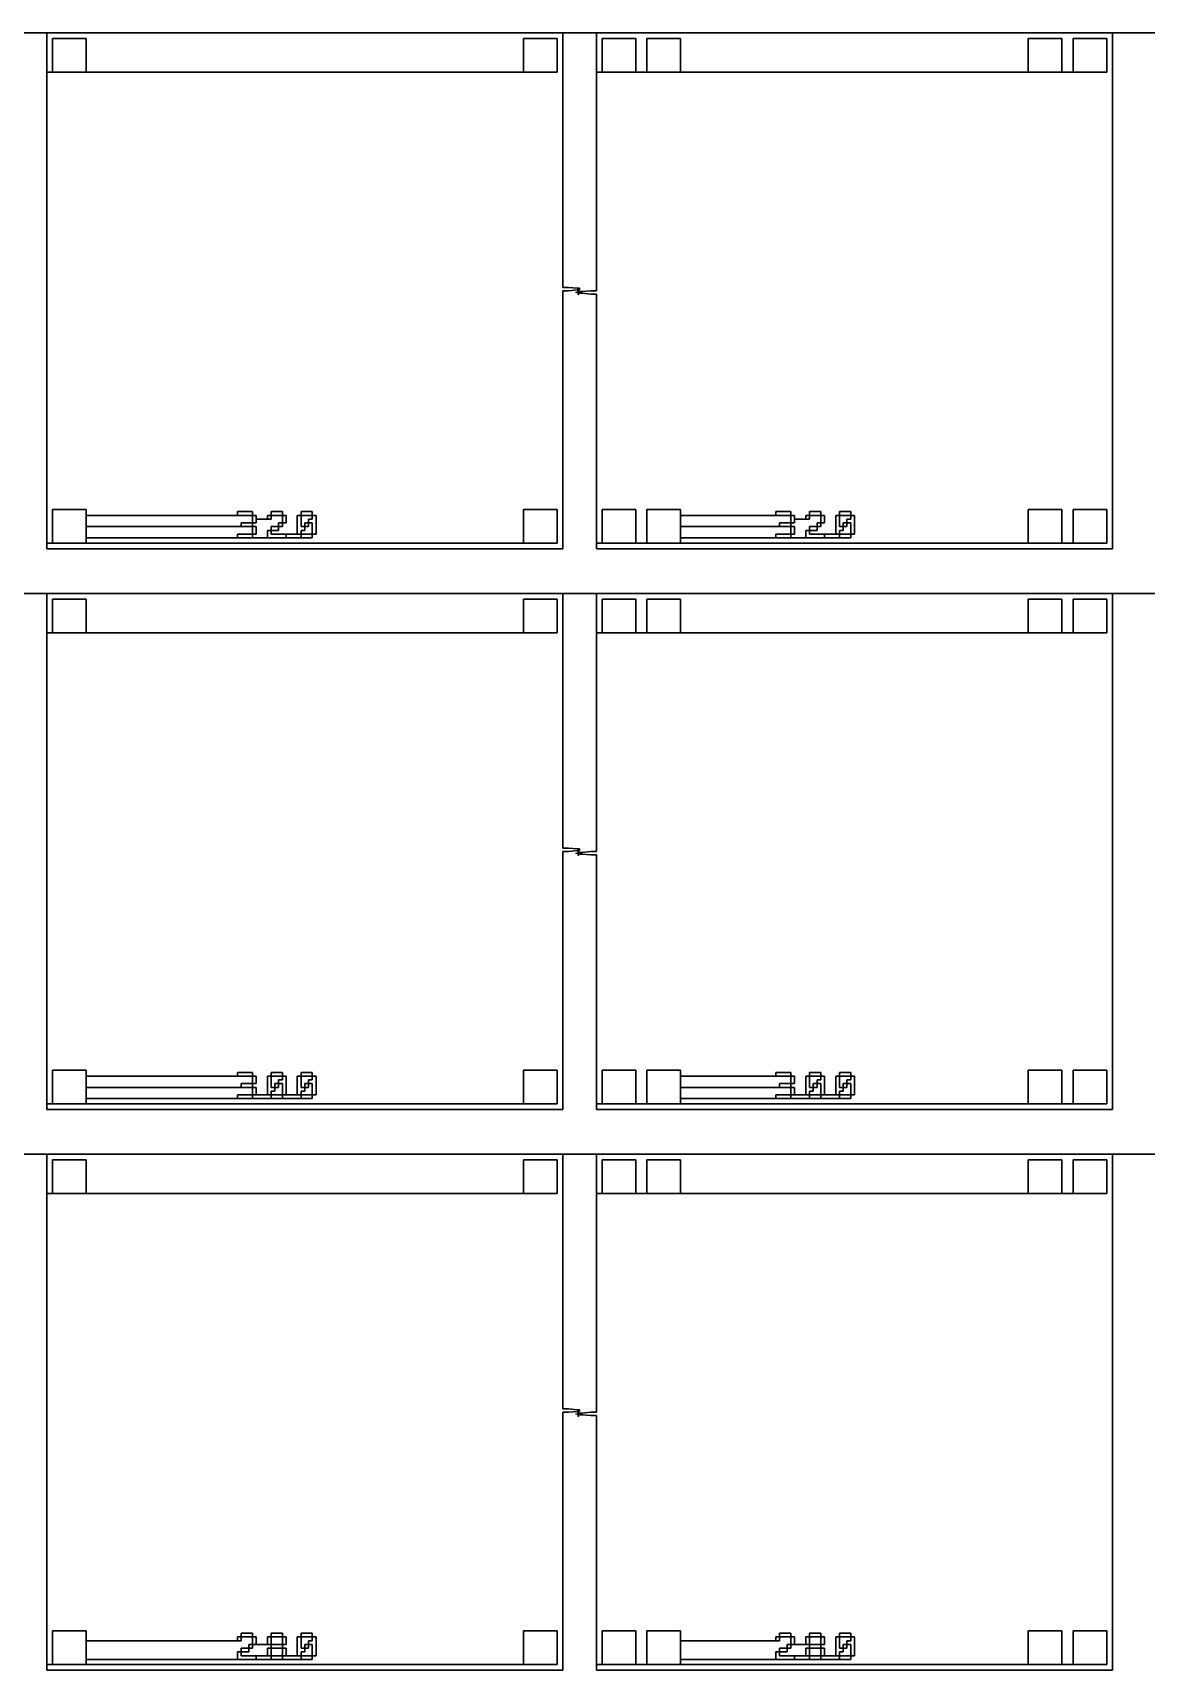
# Model space of a CAD drawing. Extents: x -10 to 10010, y -10 to 10010.
# Drawn here: x 3488 to 4480, y 6000 to 7460 of the extents above; entities that cross this region are included whole.
import ezdxf

# ---------------------------------------------------------------- set-up
doc = ezdxf.new("R2010")
doc.units = 0
for name, color, linetype in [('L100D0', 9, 'CONTINUOUS'), ('L5D0', 4, 'CONTINUOUS'), ('L6D0', 5, 'CONTINUOUS'), ('L7D0', 6, 'CONTINUOUS'), ('L8D0', 7, 'CONTINUOUS')]:
    doc.layers.add(name, color=color, linetype=linetype)

msp = doc.modelspace()

# ---------------------------------------------------------------- linework, layer by layer
at = {"layer": 'L100D0'}
for points in [[(8450, 7460), (1475, 7460)], [(3450, 7460), (3500, 7460), (3500, 7000), (3960, 7000), (3960, 7230), (3965, 7230), (3973, 7230.75), (3974.8, 7230.75), (3974.8, 7232.25), (3973, 7232.25), (3965, 7233), (3960, 7233), (3960, 7460), (3990, 7460), (3990, 7230), (3985, 7230), (3977, 7229.25), (3975.2, 7229.25), (3975.2, 7227.75), (3977, 7227.75), (3985, 7227), (3990, 7227), (3990, 7000), (4450, 7000), (4450, 7460), (4500, 7460)], [(8450, 6960), (1475, 6960)], [(3450, 6960), (3500, 6960), (3500, 6500), (3960, 6500), (3960, 6730), (3965, 6730), (3973, 6730.75), (3974.8, 6730.75), (3974.8, 6732.25), (3973, 6732.25), (3965, 6733), (3960, 6733), (3960, 6960), (3990, 6960), (3990, 6730), (3985, 6730), (3977, 6729.25), (3975.2, 6729.25), (3975.2, 6727.75), (3977, 6727.75), (3985, 6727), (3990, 6727), (3990, 6500), (4450, 6500), (4450, 6960), (4500, 6960)], [(8450, 6460), (1475, 6460)], [(3450, 6460), (3500, 6460), (3500, 6000), (3960, 6000), (3960, 6230), (3965, 6230), (3973, 6230.75), (3974.8, 6230.75), (3974.8, 6232.25), (3973, 6232.25), (3965, 6233), (3960, 6233), (3960, 6460), (3990, 6460), (3990, 6230), (3985, 6230), (3977, 6229.25), (3975.2, 6229.25), (3975.2, 6227.75), (3977, 6227.75), (3985, 6227), (3990, 6227), (3990, 6000), (4450, 6000), (4450, 6460), (4500, 6460)]]:
    msp.add_lwpolyline(points, dxfattribs=at)
for points in [[(3505, 7425), (3505, 7455), (3535, 7455), (3535, 7425)], [(3925, 7425), (3925, 7455), (3955, 7455), (3955, 7425)], [(3995, 7425), (3995, 7455), (4025, 7455), (4025, 7425)], [(4035, 7425), (4035, 7455), (4065, 7455), (4065, 7425)], [(4375, 7425), (4375, 7455), (4405, 7455), (4405, 7425)], [(4415, 7425), (4415, 7455), (4445, 7455), (4445, 7425)], [(3505, 7005), (3505, 7035), (3535, 7035), (3535, 7005)], [(3670, 7029.667), (3670, 7033), (3683.333, 7033), (3683.333, 7029.667)], [(3673.333, 7019.667), (3673.333, 7023), (3683.333, 7023), (3683.333, 7019.667)], [(3683.333, 7023), (3683.333, 7029.667), (3686.667, 7029.667), (3686.667, 7023)], [(3696.667, 7026.333), (3696.667, 7029.667), (3700, 7029.667), (3700, 7026.333)], [(3700, 7029.667), (3700, 7033), (3710, 7033), (3710, 7029.667)], [(3706.667, 7019.667), (3706.667, 7023), (3710, 7023), (3710, 7019.667)], [(3710, 7023), (3710, 7029.667), (3713.333, 7029.667), (3713.333, 7023)], [(3723.333, 7013), (3723.333, 7029.667), (3726.667, 7029.667), (3726.667, 7019.667), (3730, 7019.667), (3730, 7016.333), (3726.667, 7016.333), (3726.667, 7013)], [(3726.667, 7029.667), (3726.667, 7033), (3736.667, 7033), (3736.667, 7029.667)], [(3730, 7019.667), (3730, 7023), (3733.333, 7023), (3733.333, 7019.667)], [(3736.667, 7013), (3736.667, 7023), (3733.333, 7023), (3733.333, 7026.333), (3736.667, 7026.333), (3736.667, 7029.667), (3740, 7029.667), (3740, 7013)], [(3925, 7005), (3925, 7035), (3955, 7035), (3955, 7005)], [(3995, 7005), (3995, 7035), (4025, 7035), (4025, 7005)], [(4035, 7005), (4035, 7035), (4065, 7035), (4065, 7005)], [(4150, 7029.667), (4150, 7033), (4163.333, 7033), (4163.333, 7029.667)], [(4153.333, 7019.667), (4153.333, 7023), (4163.333, 7023), (4163.333, 7019.667)], [(4163.333, 7023), (4163.333, 7029.667), (4166.667, 7029.667), (4166.667, 7023)], [(4176.667, 7026.333), (4176.667, 7029.667), (4180, 7029.667), (4180, 7026.333)], [(4180, 7029.667), (4180, 7033), (4190, 7033), (4190, 7029.667)], [(4186.667, 7019.667), (4186.667, 7023), (4190, 7023), (4190, 7019.667)], [(4190, 7023), (4190, 7029.667), (4193.333, 7029.667), (4193.333, 7023)], [(4203.333, 7013), (4203.333, 7029.667), (4206.667, 7029.667), (4206.667, 7019.667), (4210, 7019.667), (4210, 7016.333), (4206.667, 7016.333), (4206.667, 7013)], [(4206.667, 7029.667), (4206.667, 7033), (4216.667, 7033), (4216.667, 7029.667)], [(4210, 7019.667), (4210, 7023), (4213.333, 7023), (4213.333, 7019.667)], [(4216.667, 7013), (4216.667, 7023), (4213.333, 7023), (4213.333, 7026.333), (4216.667, 7026.333), (4216.667, 7029.667), (4220, 7029.667), (4220, 7013)], [(4375, 7005), (4375, 7035), (4405, 7035), (4405, 7005)], [(4415, 7005), (4415, 7035), (4445, 7035), (4445, 7005)], [(3670, 7009.667), (3670, 7013), (3683.333, 7013), (3683.333, 7009.667)], [(3683.333, 7013), (3683.333, 7019.667), (3686.667, 7019.667), (3686.667, 7013)], [(3696.667, 7009.667), (3696.667, 7016.333), (3700, 7016.333), (3700, 7013), (3713.333, 7013), (3713.333, 7009.667)], [(3700, 7016.333), (3700, 7019.667), (3706.667, 7019.667), (3706.667, 7016.333)], [(3726.667, 7009.667), (3726.667, 7013), (3736.667, 7013), (3736.667, 7009.667)], [(4150, 7009.667), (4150, 7013), (4163.333, 7013), (4163.333, 7009.667)], [(4163.333, 7013), (4163.333, 7019.667), (4166.667, 7019.667), (4166.667, 7013)], [(4176.667, 7009.667), (4176.667, 7016.333), (4180, 7016.333), (4180, 7013), (4193.333, 7013), (4193.333, 7009.667)], [(4180, 7016.333), (4180, 7019.667), (4186.667, 7019.667), (4186.667, 7016.333)], [(4206.667, 7009.667), (4206.667, 7013), (4216.667, 7013), (4216.667, 7009.667)], [(3505, 6925), (3505, 6955), (3535, 6955), (3535, 6925)], [(3925, 6925), (3925, 6955), (3955, 6955), (3955, 6925)], [(3995, 6925), (3995, 6955), (4025, 6955), (4025, 6925)], [(4035, 6925), (4035, 6955), (4065, 6955), (4065, 6925)], [(4375, 6925), (4375, 6955), (4405, 6955), (4405, 6925)], [(4415, 6925), (4415, 6955), (4445, 6955), (4445, 6925)], [(3505, 6505), (3505, 6535), (3535, 6535), (3535, 6505)], [(3670, 6529.667), (3670, 6533), (3683.333, 6533), (3683.333, 6529.667)], [(3683.333, 6523), (3683.333, 6529.667), (3686.667, 6529.667), (3686.667, 6523)], [(3696.667, 6513), (3696.667, 6529.667), (3700, 6529.667), (3700, 6519.667), (3703.333, 6519.667), (3703.333, 6516.333), (3700, 6516.333), (3700, 6513)], [(3700, 6529.667), (3700, 6533), (3710, 6533), (3710, 6529.667)], [(3710, 6513), (3710, 6523), (3706.667, 6523), (3706.667, 6526.333), (3710, 6526.333), (3710, 6529.667), (3713.333, 6529.667), (3713.333, 6513)], [(3723.333, 6513), (3723.333, 6529.667), (3726.667, 6529.667), (3726.667, 6519.667), (3730, 6519.667), (3730, 6516.333), (3726.667, 6516.333), (3726.667, 6513)], [(3726.667, 6529.667), (3726.667, 6533), (3736.667, 6533), (3736.667, 6529.667)], [(3736.667, 6513), (3736.667, 6523), (3733.333, 6523), (3733.333, 6526.333), (3736.667, 6526.333), (3736.667, 6529.667), (3740, 6529.667), (3740, 6513)], [(3925, 6505), (3925, 6535), (3955, 6535), (3955, 6505)], [(3995, 6505), (3995, 6535), (4025, 6535), (4025, 6505)], [(4035, 6505), (4035, 6535), (4065, 6535), (4065, 6505)], [(4150, 6529.667), (4150, 6533), (4163.333, 6533), (4163.333, 6529.667)], [(4163.333, 6523), (4163.333, 6529.667), (4166.667, 6529.667), (4166.667, 6523)], [(4176.667, 6513), (4176.667, 6529.667), (4180, 6529.667), (4180, 6519.667), (4183.333, 6519.667), (4183.333, 6516.333), (4180, 6516.333), (4180, 6513)], [(4180, 6529.667), (4180, 6533), (4190, 6533), (4190, 6529.667)], [(4190, 6513), (4190, 6523), (4186.667, 6523), (4186.667, 6526.333), (4190, 6526.333), (4190, 6529.667), (4193.333, 6529.667), (4193.333, 6513)], [(4203.333, 6513), (4203.333, 6529.667), (4206.667, 6529.667), (4206.667, 6519.667), (4210, 6519.667), (4210, 6516.333), (4206.667, 6516.333), (4206.667, 6513)], [(4206.667, 6529.667), (4206.667, 6533), (4216.667, 6533), (4216.667, 6529.667)], [(4216.667, 6513), (4216.667, 6523), (4213.333, 6523), (4213.333, 6526.333), (4216.667, 6526.333), (4216.667, 6529.667), (4220, 6529.667), (4220, 6513)], [(4375, 6505), (4375, 6535), (4405, 6535), (4405, 6505)], [(4415, 6505), (4415, 6535), (4445, 6535), (4445, 6505)], [(3670, 6509.667), (3670, 6513), (3683.333, 6513), (3683.333, 6509.667)], [(3673.333, 6519.667), (3673.333, 6523), (3683.333, 6523), (3683.333, 6519.667)], [(3683.333, 6513), (3683.333, 6519.667), (3686.667, 6519.667), (3686.667, 6513)], [(3700, 6509.667), (3700, 6513), (3710, 6513), (3710, 6509.667)], [(3703.333, 6519.667), (3703.333, 6523), (3706.667, 6523), (3706.667, 6519.667)], [(3726.667, 6509.667), (3726.667, 6513), (3736.667, 6513), (3736.667, 6509.667)], [(3730, 6519.667), (3730, 6523), (3733.333, 6523), (3733.333, 6519.667)], [(4150, 6509.667), (4150, 6513), (4163.333, 6513), (4163.333, 6509.667)], [(4153.333, 6519.667), (4153.333, 6523), (4163.333, 6523), (4163.333, 6519.667)], [(4163.333, 6513), (4163.333, 6519.667), (4166.667, 6519.667), (4166.667, 6513)], [(4180, 6509.667), (4180, 6513), (4190, 6513), (4190, 6509.667)], [(4183.333, 6519.667), (4183.333, 6523), (4186.667, 6523), (4186.667, 6519.667)], [(4206.667, 6509.667), (4206.667, 6513), (4216.667, 6513), (4216.667, 6509.667)], [(4210, 6519.667), (4210, 6523), (4213.333, 6523), (4213.333, 6519.667)], [(3505, 6425), (3505, 6455), (3535, 6455), (3535, 6425)], [(3925, 6425), (3925, 6455), (3955, 6455), (3955, 6425)], [(3995, 6425), (3995, 6455), (4025, 6455), (4025, 6425)], [(4035, 6425), (4035, 6455), (4065, 6455), (4065, 6425)], [(4375, 6425), (4375, 6455), (4405, 6455), (4405, 6425)], [(4415, 6425), (4415, 6455), (4445, 6455), (4445, 6425)], [(3505, 6005), (3505, 6035), (3535, 6035), (3535, 6005)], [(3673.333, 6029.667), (3673.333, 6033), (3683.333, 6033), (3683.333, 6029.667)], [(3700, 6029.667), (3700, 6033), (3710, 6033), (3710, 6029.667)], [(3726.667, 6029.667), (3726.667, 6033), (3736.667, 6033), (3736.667, 6029.667)], [(3925, 6005), (3925, 6035), (3955, 6035), (3955, 6005)], [(3995, 6005), (3995, 6035), (4025, 6035), (4025, 6005)], [(4035, 6005), (4035, 6035), (4065, 6035), (4065, 6005)], [(4153.333, 6029.667), (4153.333, 6033), (4163.333, 6033), (4163.333, 6029.667)], [(4180, 6029.667), (4180, 6033), (4190, 6033), (4190, 6029.667)], [(4206.667, 6029.667), (4206.667, 6033), (4216.667, 6033), (4216.667, 6029.667)], [(4375, 6005), (4375, 6035), (4405, 6035), (4405, 6005)], [(4415, 6005), (4415, 6035), (4445, 6035), (4445, 6005)], [(3670, 6026.333), (3670, 6029.667), (3673.333, 6029.667), (3673.333, 6026.333)], [(3670, 6009.667), (3670, 6016.333), (3673.333, 6016.333), (3673.333, 6013), (3686.667, 6013), (3686.667, 6009.667)], [(3673.333, 6016.333), (3673.333, 6019.667), (3680, 6019.667), (3680, 6016.333)], [(3680, 6019.667), (3680, 6023), (3683.333, 6023), (3683.333, 6019.667)], [(3683.333, 6023), (3683.333, 6029.667), (3686.667, 6029.667), (3686.667, 6023)], [(3696.667, 6023), (3696.667, 6029.667), (3700, 6029.667), (3700, 6023)], [(3696.667, 6013), (3696.667, 6019.667), (3700, 6019.667), (3700, 6013)], [(3700, 6019.667), (3700, 6023), (3710, 6023), (3710, 6019.667)], [(3710, 6023), (3710, 6029.667), (3713.333, 6029.667), (3713.333, 6023)], [(3710, 6013), (3710, 6019.667), (3713.333, 6019.667), (3713.333, 6013)], [(3723.333, 6013), (3723.333, 6029.667), (3726.667, 6029.667), (3726.667, 6019.667), (3730, 6019.667), (3730, 6016.333), (3726.667, 6016.333), (3726.667, 6013)], [(3730, 6019.667), (3730, 6023), (3733.333, 6023), (3733.333, 6019.667)], [(3736.667, 6013), (3736.667, 6023), (3733.333, 6023), (3733.333, 6026.333), (3736.667, 6026.333), (3736.667, 6029.667), (3740, 6029.667), (3740, 6013)], [(4150, 6026.333), (4150, 6029.667), (4153.333, 6029.667), (4153.333, 6026.333)], [(4150, 6009.667), (4150, 6016.333), (4153.333, 6016.333), (4153.333, 6013), (4166.667, 6013), (4166.667, 6009.667)], [(4153.333, 6016.333), (4153.333, 6019.667), (4160, 6019.667), (4160, 6016.333)], [(4160, 6019.667), (4160, 6023), (4163.333, 6023), (4163.333, 6019.667)], [(4163.333, 6023), (4163.333, 6029.667), (4166.667, 6029.667), (4166.667, 6023)], [(4176.667, 6023), (4176.667, 6029.667), (4180, 6029.667), (4180, 6023)], [(4176.667, 6013), (4176.667, 6019.667), (4180, 6019.667), (4180, 6013)], [(4180, 6019.667), (4180, 6023), (4190, 6023), (4190, 6019.667)], [(4190, 6023), (4190, 6029.667), (4193.333, 6029.667), (4193.333, 6023)], [(4190, 6013), (4190, 6019.667), (4193.333, 6019.667), (4193.333, 6013)], [(4203.333, 6013), (4203.333, 6029.667), (4206.667, 6029.667), (4206.667, 6019.667), (4210, 6019.667), (4210, 6016.333), (4206.667, 6016.333), (4206.667, 6013)], [(4210, 6019.667), (4210, 6023), (4213.333, 6023), (4213.333, 6019.667)], [(4216.667, 6013), (4216.667, 6023), (4213.333, 6023), (4213.333, 6026.333), (4216.667, 6026.333), (4216.667, 6029.667), (4220, 6029.667), (4220, 6013)], [(3700, 6009.667), (3700, 6013), (3710, 6013), (3710, 6009.667)], [(3726.667, 6009.667), (3726.667, 6013), (3736.667, 6013), (3736.667, 6009.667)], [(4180, 6009.667), (4180, 6013), (4190, 6013), (4190, 6009.667)], [(4206.667, 6009.667), (4206.667, 6013), (4216.667, 6013), (4216.667, 6009.667)]]:
    msp.add_lwpolyline(points, close=True, dxfattribs=at)
at = {"layer": 'L5D0'}
for points in [[(3500, 7000), (3500, 7005), (3505, 7005), (3535, 7005), (3925, 7005), (3955, 7005), (3955, 7035), (3925, 7035), (3925, 7005), (3535, 7005), (3535, 7009.667), (3670, 7009.667), (3683.333, 7009.667), (3696.667, 7009.667), (3713.333, 7009.667), (3726.667, 7009.667), (3736.667, 7009.667), (3736.667, 7013), (3726.667, 7013), (3726.667, 7009.667), (3713.333, 7009.667), (3713.333, 7013), (3700, 7013), (3723.333, 7013), (3726.667, 7013), (3726.667, 7016.333), (3730, 7016.333), (3730, 7019.667), (3726.667, 7019.667), (3730, 7019.667), (3733.333, 7019.667), (3733.333, 7023), (3736.667, 7023), (3736.667, 7013), (3740, 7013), (3740, 7029.667), (3736.667, 7029.667), (3736.667, 7026.333), (3733.333, 7026.333), (3733.333, 7023), (3730, 7023), (3730, 7019.667), (3726.667, 7019.667), (3726.667, 7029.667), (3736.667, 7029.667), (3736.667, 7033), (3726.667, 7033), (3726.667, 7029.667), (3723.333, 7029.667), (3723.333, 7013), (3700, 7013), (3700, 7016.333), (3706.667, 7016.333), (3706.667, 7019.667), (3710, 7019.667), (3710, 7023), (3713.333, 7023), (3713.333, 7029.667), (3710, 7029.667), (3710, 7023), (3706.667, 7023), (3706.667, 7019.667), (3700, 7019.667), (3700, 7016.333), (3696.667, 7016.333), (3696.667, 7009.667), (3683.333, 7009.667), (3683.333, 7013), (3686.667, 7013), (3686.667, 7019.667), (3683.333, 7019.667), (3683.333, 7013), (3670, 7013), (3670, 7009.667), (3535, 7009.667), (3535, 7019.667), (3673.333, 7019.667), (3683.333, 7019.667), (3683.333, 7023), (3686.667, 7023), (3686.667, 7026.333), (3696.667, 7026.333), (3700, 7026.333), (3700, 7029.667), (3710, 7029.667), (3710, 7033), (3700, 7033), (3700, 7029.667), (3696.667, 7029.667), (3696.667, 7026.333), (3686.667, 7026.333), (3686.667, 7029.667), (3683.333, 7029.667), (3683.333, 7023), (3673.333, 7023), (3673.333, 7019.667), (3535, 7019.667), (3535, 7029.667), (3670, 7029.667), (3683.333, 7029.667), (3683.333, 7033), (3670, 7033), (3670, 7029.667), (3535, 7029.667), (3535, 7035), (3505, 7035), (3505, 7005), (3500, 7005), (3500, 7425), (3505, 7425), (3535, 7425), (3925, 7425), (3955, 7425), (3955, 7455), (3925, 7455), (3925, 7425), (3535, 7425), (3535, 7455), (3505, 7455), (3505, 7425), (3500, 7425), (3500, 7460), (3960, 7460), (3960, 7233), (3965, 7233), (3973, 7232.25), (3974.8, 7232.25), (3974.8, 7230.75), (3973, 7230.75), (3965, 7230), (3960, 7230), (3960, 7000)], [(3990, 7000), (3990, 7005), (3995, 7005), (4025, 7005), (4035, 7005), (4065, 7005), (4375, 7005), (4405, 7005), (4415, 7005), (4445, 7005), (4445, 7035), (4415, 7035), (4415, 7005), (4405, 7005), (4405, 7035), (4375, 7035), (4375, 7005), (4065, 7005), (4065, 7009.667), (4150, 7009.667), (4163.333, 7009.667), (4176.667, 7009.667), (4193.333, 7009.667), (4206.667, 7009.667), (4216.667, 7009.667), (4216.667, 7013), (4206.667, 7013), (4206.667, 7009.667), (4193.333, 7009.667), (4193.333, 7013), (4180, 7013), (4203.333, 7013), (4206.667, 7013), (4206.667, 7016.333), (4210, 7016.333), (4210, 7019.667), (4206.667, 7019.667), (4210, 7019.667), (4213.333, 7019.667), (4213.333, 7023), (4216.667, 7023), (4216.667, 7013), (4220, 7013), (4220, 7029.667), (4216.667, 7029.667), (4216.667, 7026.333), (4213.333, 7026.333), (4213.333, 7023), (4210, 7023), (4210, 7019.667), (4206.667, 7019.667), (4206.667, 7029.667), (4216.667, 7029.667), (4216.667, 7033), (4206.667, 7033), (4206.667, 7029.667), (4203.333, 7029.667), (4203.333, 7013), (4180, 7013), (4180, 7016.333), (4186.667, 7016.333), (4186.667, 7019.667), (4190, 7019.667), (4190, 7023), (4193.333, 7023), (4193.333, 7029.667), (4190, 7029.667), (4190, 7023), (4186.667, 7023), (4186.667, 7019.667), (4180, 7019.667), (4180, 7016.333), (4176.667, 7016.333), (4176.667, 7009.667), (4163.333, 7009.667), (4163.333, 7013), (4166.667, 7013), (4166.667, 7019.667), (4163.333, 7019.667), (4163.333, 7013), (4150, 7013), (4150, 7009.667), (4065, 7009.667), (4065, 7019.667), (4153.333, 7019.667), (4163.333, 7019.667), (4163.333, 7023), (4166.667, 7023), (4166.667, 7026.333), (4176.667, 7026.333), (4180, 7026.333), (4180, 7029.667), (4190, 7029.667), (4190, 7033), (4180, 7033), (4180, 7029.667), (4176.667, 7029.667), (4176.667, 7026.333), (4166.667, 7026.333), (4166.667, 7029.667), (4163.333, 7029.667), (4163.333, 7023), (4153.333, 7023), (4153.333, 7019.667), (4065, 7019.667), (4065, 7029.667), (4150, 7029.667), (4163.333, 7029.667), (4163.333, 7033), (4150, 7033), (4150, 7029.667), (4065, 7029.667), (4065, 7035), (4035, 7035), (4035, 7005), (4025, 7005), (4025, 7035), (3995, 7035), (3995, 7005), (3990, 7005), (3990, 7227), (3985, 7227), (3977, 7227.75), (3975.2, 7227.75), (3975.2, 7229.25), (3977, 7229.25), (3985, 7230), (3990, 7230), (3990, 7425), (3995, 7425), (4025, 7425), (4035, 7425), (4065, 7425), (4375, 7425), (4405, 7425), (4415, 7425), (4445, 7425), (4445, 7455), (4415, 7455), (4415, 7425), (4405, 7425), (4405, 7455), (4375, 7455), (4375, 7425), (4065, 7425), (4065, 7455), (4035, 7455), (4035, 7425), (4025, 7425), (4025, 7455), (3995, 7455), (3995, 7425), (3990, 7425), (3990, 7460), (4450, 7460), (4450, 7000)], [(3500, 6500), (3500, 6505), (3505, 6505), (3535, 6505), (3925, 6505), (3955, 6505), (3955, 6535), (3925, 6535), (3925, 6505), (3535, 6505), (3535, 6509.667), (3670, 6509.667), (3683.333, 6509.667), (3700, 6509.667), (3710, 6509.667), (3726.667, 6509.667), (3736.667, 6509.667), (3736.667, 6513), (3726.667, 6513), (3726.667, 6509.667), (3710, 6509.667), (3710, 6513), (3700, 6513), (3700, 6509.667), (3683.333, 6509.667), (3683.333, 6513), (3686.667, 6513), (3696.667, 6513), (3700, 6513), (3700, 6516.333), (3703.333, 6516.333), (3703.333, 6519.667), (3700, 6519.667), (3703.333, 6519.667), (3706.667, 6519.667), (3706.667, 6523), (3710, 6523), (3710, 6513), (3713.333, 6513), (3723.333, 6513), (3726.667, 6513), (3726.667, 6516.333), (3730, 6516.333), (3730, 6519.667), (3726.667, 6519.667), (3730, 6519.667), (3733.333, 6519.667), (3733.333, 6523), (3736.667, 6523), (3736.667, 6513), (3740, 6513), (3740, 6529.667), (3736.667, 6529.667), (3736.667, 6526.333), (3733.333, 6526.333), (3733.333, 6523), (3730, 6523), (3730, 6519.667), (3726.667, 6519.667), (3726.667, 6529.667), (3736.667, 6529.667), (3736.667, 6533), (3726.667, 6533), (3726.667, 6529.667), (3723.333, 6529.667), (3723.333, 6513), (3713.333, 6513), (3713.333, 6529.667), (3710, 6529.667), (3710, 6526.333), (3706.667, 6526.333), (3706.667, 6523), (3703.333, 6523), (3703.333, 6519.667), (3700, 6519.667), (3700, 6529.667), (3710, 6529.667), (3710, 6533), (3700, 6533), (3700, 6529.667), (3696.667, 6529.667), (3696.667, 6513), (3686.667, 6513), (3686.667, 6519.667), (3683.333, 6519.667), (3683.333, 6513), (3670, 6513), (3670, 6509.667), (3535, 6509.667), (3535, 6519.667), (3673.333, 6519.667), (3683.333, 6519.667), (3683.333, 6523), (3686.667, 6523), (3686.667, 6529.667), (3683.333, 6529.667), (3683.333, 6523), (3673.333, 6523), (3673.333, 6519.667), (3535, 6519.667), (3535, 6529.667), (3670, 6529.667), (3683.333, 6529.667), (3683.333, 6533), (3670, 6533), (3670, 6529.667), (3535, 6529.667), (3535, 6535), (3505, 6535), (3505, 6505), (3500, 6505), (3500, 6925), (3505, 6925), (3535, 6925), (3925, 6925), (3955, 6925), (3955, 6955), (3925, 6955), (3925, 6925), (3535, 6925), (3535, 6955), (3505, 6955), (3505, 6925), (3500, 6925), (3500, 6960), (3960, 6960), (3960, 6733), (3965, 6733), (3973, 6732.25), (3974.8, 6732.25), (3974.8, 6730.75), (3973, 6730.75), (3965, 6730), (3960, 6730), (3960, 6500)], [(3990, 6500), (3990, 6505), (3995, 6505), (4025, 6505), (4035, 6505), (4065, 6505), (4375, 6505), (4405, 6505), (4415, 6505), (4445, 6505), (4445, 6535), (4415, 6535), (4415, 6505), (4405, 6505), (4405, 6535), (4375, 6535), (4375, 6505), (4065, 6505), (4065, 6509.667), (4150, 6509.667), (4163.333, 6509.667), (4180, 6509.667), (4190, 6509.667), (4206.667, 6509.667), (4216.667, 6509.667), (4216.667, 6513), (4206.667, 6513), (4206.667, 6509.667), (4190, 6509.667), (4190, 6513), (4180, 6513), (4180, 6509.667), (4163.333, 6509.667), (4163.333, 6513), (4166.667, 6513), (4176.667, 6513), (4180, 6513), (4180, 6516.333), (4183.333, 6516.333), (4183.333, 6519.667), (4180, 6519.667), (4183.333, 6519.667), (4186.667, 6519.667), (4186.667, 6523), (4190, 6523), (4190, 6513), (4193.333, 6513), (4203.333, 6513), (4206.667, 6513), (4206.667, 6516.333), (4210, 6516.333), (4210, 6519.667), (4206.667, 6519.667), (4210, 6519.667), (4213.333, 6519.667), (4213.333, 6523), (4216.667, 6523), (4216.667, 6513), (4220, 6513), (4220, 6529.667), (4216.667, 6529.667), (4216.667, 6526.333), (4213.333, 6526.333), (4213.333, 6523), (4210, 6523), (4210, 6519.667), (4206.667, 6519.667), (4206.667, 6529.667), (4216.667, 6529.667), (4216.667, 6533), (4206.667, 6533), (4206.667, 6529.667), (4203.333, 6529.667), (4203.333, 6513), (4193.333, 6513), (4193.333, 6529.667), (4190, 6529.667), (4190, 6526.333), (4186.667, 6526.333), (4186.667, 6523), (4183.333, 6523), (4183.333, 6519.667), (4180, 6519.667), (4180, 6529.667), (4190, 6529.667), (4190, 6533), (4180, 6533), (4180, 6529.667), (4176.667, 6529.667), (4176.667, 6513), (4166.667, 6513), (4166.667, 6519.667), (4163.333, 6519.667), (4163.333, 6513), (4150, 6513), (4150, 6509.667), (4065, 6509.667), (4065, 6519.667), (4153.333, 6519.667), (4163.333, 6519.667), (4163.333, 6523), (4166.667, 6523), (4166.667, 6529.667), (4163.333, 6529.667), (4163.333, 6523), (4153.333, 6523), (4153.333, 6519.667), (4065, 6519.667), (4065, 6529.667), (4150, 6529.667), (4163.333, 6529.667), (4163.333, 6533), (4150, 6533), (4150, 6529.667), (4065, 6529.667), (4065, 6535), (4035, 6535), (4035, 6505), (4025, 6505), (4025, 6535), (3995, 6535), (3995, 6505), (3990, 6505), (3990, 6727), (3985, 6727), (3977, 6727.75), (3975.2, 6727.75), (3975.2, 6729.25), (3977, 6729.25), (3985, 6730), (3990, 6730), (3990, 6925), (3995, 6925), (4025, 6925), (4035, 6925), (4065, 6925), (4375, 6925), (4405, 6925), (4415, 6925), (4445, 6925), (4445, 6955), (4415, 6955), (4415, 6925), (4405, 6925), (4405, 6955), (4375, 6955), (4375, 6925), (4065, 6925), (4065, 6955), (4035, 6955), (4035, 6925), (4025, 6925), (4025, 6955), (3995, 6955), (3995, 6925), (3990, 6925), (3990, 6960), (4450, 6960), (4450, 6500)], [(3500, 6000), (3500, 6005), (3505, 6005), (3535, 6005), (3925, 6005), (3955, 6005), (3955, 6035), (3925, 6035), (3925, 6005), (3535, 6005), (3535, 6009.667), (3670, 6009.667), (3686.667, 6009.667), (3700, 6009.667), (3710, 6009.667), (3726.667, 6009.667), (3736.667, 6009.667), (3736.667, 6013), (3726.667, 6013), (3726.667, 6009.667), (3710, 6009.667), (3710, 6013), (3700, 6013), (3700, 6009.667), (3686.667, 6009.667), (3686.667, 6013), (3673.333, 6013), (3696.667, 6013), (3700, 6013), (3710, 6013), (3713.333, 6013), (3723.333, 6013), (3726.667, 6013), (3726.667, 6016.333), (3730, 6016.333), (3730, 6019.667), (3726.667, 6019.667), (3730, 6019.667), (3733.333, 6019.667), (3733.333, 6023), (3736.667, 6023), (3736.667, 6013), (3740, 6013), (3740, 6029.667), (3736.667, 6029.667), (3736.667, 6026.333), (3733.333, 6026.333), (3733.333, 6023), (3730, 6023), (3730, 6019.667), (3726.667, 6019.667), (3726.667, 6029.667), (3736.667, 6029.667), (3736.667, 6033), (3726.667, 6033), (3726.667, 6029.667), (3723.333, 6029.667), (3723.333, 6013), (3713.333, 6013), (3713.333, 6019.667), (3710, 6019.667), (3710, 6013), (3700, 6013), (3700, 6019.667), (3710, 6019.667), (3710, 6023), (3700, 6023), (3700, 6019.667), (3696.667, 6019.667), (3696.667, 6013), (3673.333, 6013), (3673.333, 6016.333), (3680, 6016.333), (3680, 6019.667), (3683.333, 6019.667), (3683.333, 6023), (3686.667, 6023), (3696.667, 6023), (3700, 6023), (3710, 6023), (3713.333, 6023), (3713.333, 6029.667), (3710, 6029.667), (3710, 6023), (3700, 6023), (3700, 6029.667), (3710, 6029.667), (3710, 6033), (3700, 6033), (3700, 6029.667), (3696.667, 6029.667), (3696.667, 6023), (3686.667, 6023), (3686.667, 6029.667), (3683.333, 6029.667), (3683.333, 6023), (3680, 6023), (3680, 6019.667), (3673.333, 6019.667), (3673.333, 6016.333), (3670, 6016.333), (3670, 6009.667), (3535, 6009.667), (3535, 6026.333), (3670, 6026.333), (3673.333, 6026.333), (3673.333, 6029.667), (3683.333, 6029.667), (3683.333, 6033), (3673.333, 6033), (3673.333, 6029.667), (3670, 6029.667), (3670, 6026.333), (3535, 6026.333), (3535, 6035), (3505, 6035), (3505, 6005), (3500, 6005), (3500, 6425), (3505, 6425), (3535, 6425), (3925, 6425), (3955, 6425), (3955, 6455), (3925, 6455), (3925, 6425), (3535, 6425), (3535, 6455), (3505, 6455), (3505, 6425), (3500, 6425), (3500, 6460), (3960, 6460), (3960, 6233), (3965, 6233), (3973, 6232.25), (3974.8, 6232.25), (3974.8, 6230.75), (3973, 6230.75), (3965, 6230), (3960, 6230), (3960, 6000)], [(3990, 6000), (3990, 6005), (3995, 6005), (4025, 6005), (4035, 6005), (4065, 6005), (4375, 6005), (4405, 6005), (4415, 6005), (4445, 6005), (4445, 6035), (4415, 6035), (4415, 6005), (4405, 6005), (4405, 6035), (4375, 6035), (4375, 6005), (4065, 6005), (4065, 6009.667), (4150, 6009.667), (4166.667, 6009.667), (4180, 6009.667), (4190, 6009.667), (4206.667, 6009.667), (4216.667, 6009.667), (4216.667, 6013), (4206.667, 6013), (4206.667, 6009.667), (4190, 6009.667), (4190, 6013), (4180, 6013), (4180, 6009.667), (4166.667, 6009.667), (4166.667, 6013), (4153.333, 6013), (4176.667, 6013), (4180, 6013), (4190, 6013), (4193.333, 6013), (4203.333, 6013), (4206.667, 6013), (4206.667, 6016.333), (4210, 6016.333), (4210, 6019.667), (4206.667, 6019.667), (4210, 6019.667), (4213.333, 6019.667), (4213.333, 6023), (4216.667, 6023), (4216.667, 6013), (4220, 6013), (4220, 6029.667), (4216.667, 6029.667), (4216.667, 6026.333), (4213.333, 6026.333), (4213.333, 6023), (4210, 6023), (4210, 6019.667), (4206.667, 6019.667), (4206.667, 6029.667), (4216.667, 6029.667), (4216.667, 6033), (4206.667, 6033), (4206.667, 6029.667), (4203.333, 6029.667), (4203.333, 6013), (4193.333, 6013), (4193.333, 6019.667), (4190, 6019.667), (4190, 6013), (4180, 6013), (4180, 6019.667), (4190, 6019.667), (4190, 6023), (4180, 6023), (4180, 6019.667), (4176.667, 6019.667), (4176.667, 6013), (4153.333, 6013), (4153.333, 6016.333), (4160, 6016.333), (4160, 6019.667), (4163.333, 6019.667), (4163.333, 6023), (4166.667, 6023), (4176.667, 6023), (4180, 6023), (4190, 6023), (4193.333, 6023), (4193.333, 6029.667), (4190, 6029.667), (4190, 6023), (4180, 6023), (4180, 6029.667), (4190, 6029.667), (4190, 6033), (4180, 6033), (4180, 6029.667), (4176.667, 6029.667), (4176.667, 6023), (4166.667, 6023), (4166.667, 6029.667), (4163.333, 6029.667), (4163.333, 6023), (4160, 6023), (4160, 6019.667), (4153.333, 6019.667), (4153.333, 6016.333), (4150, 6016.333), (4150, 6009.667), (4065, 6009.667), (4065, 6026.333), (4150, 6026.333), (4153.333, 6026.333), (4153.333, 6029.667), (4163.333, 6029.667), (4163.333, 6033), (4153.333, 6033), (4153.333, 6029.667), (4150, 6029.667), (4150, 6026.333), (4065, 6026.333), (4065, 6035), (4035, 6035), (4035, 6005), (4025, 6005), (4025, 6035), (3995, 6035), (3995, 6005), (3990, 6005), (3990, 6227), (3985, 6227), (3977, 6227.75), (3975.2, 6227.75), (3975.2, 6229.25), (3977, 6229.25), (3985, 6230), (3990, 6230), (3990, 6425), (3995, 6425), (4025, 6425), (4035, 6425), (4065, 6425), (4375, 6425), (4405, 6425), (4415, 6425), (4445, 6425), (4445, 6455), (4415, 6455), (4415, 6425), (4405, 6425), (4405, 6455), (4375, 6455), (4375, 6425), (4065, 6425), (4065, 6455), (4035, 6455), (4035, 6425), (4025, 6425), (4025, 6455), (3995, 6455), (3995, 6425), (3990, 6425), (3990, 6460), (4450, 6460), (4450, 6000)]]:
    msp.add_lwpolyline(points, close=True, dxfattribs=at)
at = {"layer": 'L6D0'}
for points in [[(3973.74, 7226.35), (3973.74, 7228.35), (3971.74, 7228.35), (3971.74, 7228.67), (3973.74, 7228.67), (3973.74, 7231.55), (3974.06, 7231.55), (3974.06, 7228.67), (3976.04, 7228.67), (3976.04, 7228.35), (3974.06, 7228.35), (3974.06, 7226.35)], [(3973.75, 6726.35), (3973.75, 6728.35), (3971.75, 6728.35), (3971.75, 6728.65), (3973.75, 6728.65), (3973.75, 6731.55), (3974.05, 6731.55), (3974.05, 6728.65), (3976.05, 6728.65), (3976.05, 6728.35), (3974.05, 6728.35), (3974.05, 6726.35)], [(3973.76, 6226.35), (3973.76, 6228.35), (3971.76, 6228.35), (3971.76, 6228.63), (3973.76, 6228.63), (3973.76, 6231.55), (3974.04, 6231.55), (3974.04, 6228.63), (3976.06, 6228.63), (3976.06, 6228.35), (3974.04, 6228.35), (3974.04, 6226.35)]]:
    msp.add_lwpolyline(points, close=True, dxfattribs=at)
at = {"layer": 'L7D0'}
for points in [[(3973.74, 7231.55), (3973.74, 7232.25), (3974.06, 7232.25), (3974.06, 7231.55)], [(3976.04, 7228.35), (3976.04, 7228.67), (3976.74, 7228.67), (3976.74, 7228.35)], [(3973.75, 6731.55), (3973.75, 6732.25), (3974.05, 6732.25), (3974.05, 6731.55)], [(3976.05, 6728.35), (3976.05, 6728.65), (3976.75, 6728.65), (3976.75, 6728.35)], [(3973.76, 6231.55), (3973.76, 6232.25), (3974.04, 6232.25), (3974.04, 6231.55)], [(3976.06, 6228.35), (3976.06, 6228.63), (3976.76, 6228.63), (3976.76, 6228.35)]]:
    msp.add_lwpolyline(points, close=True, dxfattribs=at)
at = {"layer": 'L8D0'}
for points in [[(3973.3, 7230), (3973.3, 7232.25), (3974.4, 7232.25), (3974.4, 7230)], [(3974.75, 7227.95), (3974.75, 7229.05), (3977, 7229.05), (3977, 7227.95)], [(3973.3, 6730), (3973.3, 6732.25), (3974.4, 6732.25), (3974.4, 6730)], [(3974.75, 6727.95), (3974.75, 6729.05), (3977, 6729.05), (3977, 6727.95)], [(3973.3, 6230), (3973.3, 6232.25), (3974.4, 6232.25), (3974.4, 6230)], [(3974.75, 6227.95), (3974.75, 6229.05), (3977, 6229.05), (3977, 6227.95)]]:
    msp.add_lwpolyline(points, close=True, dxfattribs=at)

doc.saveas('drawing.dxf')
